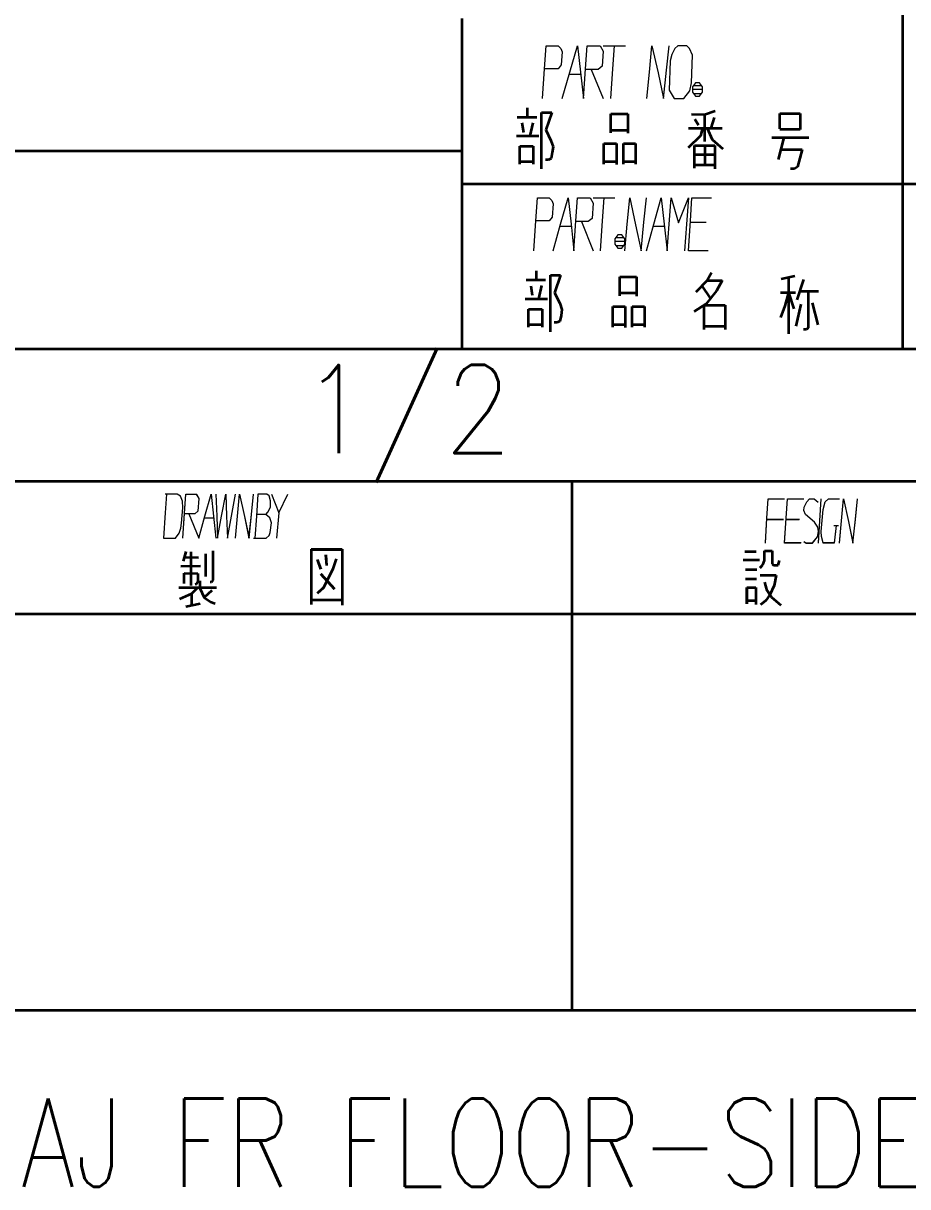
# Model space of a CAD drawing. Header units: millimetres. Extents: x 1333 to 104182, y -62616 to -5704.
# Drawn here: x 46931.5 to 47011.8, y -62390.8 to -62285.3 of the extents above; entities that cross this region are included whole.
import ezdxf
from ezdxf.enums import TextEntityAlignment as Align

# ---------------------------------------------------------------- set-up
doc = ezdxf.new("R2010")
doc.units = ezdxf.units.MM
doc.header["$LTSCALE"] = 0.5
doc.layers.add('08', color=1, linetype='Continuous')
doc.layers.add('SHM_LABEL', color=40, linetype='Continuous')
doc.styles.add('KAI', font='simplex.shx', dxfattribs={"width": 0.8, "bigfont": 'extfont.shx'})

# ---------------------------------------------------------------- blocks, each defined once
blk = doc.blocks.new('999')
at = {"color": 7, "lineweight": 35}
for p, q in [((75654.98, -11529.12), (75654.98, -11451.12)), ((75474.98, -11502.12), (75594.98, -11502.12)), ((75594.98, -11506.62), (75849.98, -11506.62)), ((75849.98, -11529.12), (75474.98, -11529.12)), ((75849.98, -11547.12), (75474.98, -11547.12)), ((75609.98, -11619.12), (75609.98, -11547.12)), ((75474.98, -11565.12), (75849.98, -11565.12)), ((75849.98, -11619.12), (75474.98, -11619.12))]:
    blk.add_line(p, q, dxfattribs=at)
at = {"color": 7, "lineweight": 35, "ltscale": 0.375}
blk.add_line((75594.98, -11484.12), (75594.98, -11529.12), dxfattribs=at)
at = {"color": 7, "lineweight": 35, "ltscale": 0.010388}
for p, q in [((75603.88, -11496.27), (75603.88, -11497.52)), ((75605.08, -11518.44), (75605.08, -11519.69))]:
    blk.add_line(p, q, dxfattribs=at)
at = {"color": 7, "lineweight": 35, "ltscale": 0.011658}
for p, q in [((75605.84, -11496.89), (75607.24, -11496.89)), ((75607.03, -11519.06), (75608.43, -11519.06))]:
    blk.add_line(p, q, dxfattribs=at)
at = {"color": 7, "lineweight": 35, "ltscale": 0.063995}
for p, q in [((75605.84, -11504.57), (75605.84, -11496.89)), ((75607.03, -11526.74), (75607.03, -11519.06))]:
    blk.add_line(p, q, dxfattribs=at)
at = {"color": 7, "lineweight": 35, "ltscale": 0.021058}
blk.add_line((75607.24, -11496.89), (75606.39, -11499.27), dxfattribs=at)
at = {"color": 7, "lineweight": 35, "ltscale": 0.012818}
blk.add_line((75629.47, -11496.73), (75628.01, -11497.22), dxfattribs=at)
at = {"color": 7, "lineweight": 35, "ltscale": 0.022021}
blk.add_line((75602.53, -11497.52), (75605.17, -11497.52), dxfattribs=at)
at = {"color": 7, "lineweight": 35, "ltscale": 0.010914}
for p, q in [((75603.15, -11498.32), (75603.37, -11499.61)), ((75604.35, -11520.49), (75604.57, -11521.78))]:
    blk.add_line(p, q, dxfattribs=at)
at = {"color": 7, "lineweight": 35, "ltscale": 0.01521}
for p, q in [((75604.64, -11498.3), (75604.24, -11500.08)), ((75605.83, -11520.47), (75605.43, -11522.25))]:
    blk.add_line(p, q, dxfattribs=at)
at = {"color": 7, "lineweight": 35, "ltscale": 0.019055}
for p, q in [((75615.28, -11497.09), (75617.56, -11497.09)), ((75615.28, -11499.3), (75617.56, -11499.3)), ((75616.47, -11519.26), (75618.76, -11519.26)), ((75616.47, -11521.47), (75618.76, -11521.47))]:
    blk.add_line(p, q, dxfattribs=at)
at = {"color": 7, "lineweight": 35, "ltscale": 0.021518}
for p, q in [((75615.28, -11499.68), (75615.28, -11497.09)), ((75616.47, -11521.85), (75616.47, -11519.26))]:
    blk.add_line(p, q, dxfattribs=at)
at = {"color": 7, "lineweight": 35, "ltscale": 0.021887}
for p, q in [((75617.56, -11497.09), (75617.56, -11499.72)), ((75618.76, -11519.26), (75618.76, -11521.89))]:
    blk.add_line(p, q, dxfattribs=at)
at = {"color": 7, "lineweight": 35, "ltscale": 0.014787}
blk.add_line((75628.01, -11497.22), (75626.24, -11497.18), dxfattribs=at)
at = {"color": 7, "lineweight": 35, "ltscale": 0.007986}
blk.add_line((75626.68, -11497.79), (75627.17, -11498.62), dxfattribs=at)
at = {"color": 7, "lineweight": 35, "ltscale": 0.030359}
blk.add_line((75628.01, -11497.22), (75628.01, -11500.86), dxfattribs=at)
at = {"color": 7, "lineweight": 35, "ltscale": 0.01256}
blk.add_line((75629.3, -11497.58), (75628.86, -11499.02), dxfattribs=at)
at = {"color": 7, "lineweight": 35, "ltscale": 0.0229}
for p, q in [((75638.26, -11497.06), (75641.01, -11497.06)), ((75641.01, -11499.2), (75638.26, -11499.2)), ((75626.66, -11501.41), (75629.41, -11501.41)), ((75626.66, -11502.62), (75629.41, -11502.62)), ((75626.66, -11504.02), (75629.41, -11504.02))]:
    blk.add_line(p, q, dxfattribs=at)
at = {"color": 7, "lineweight": 35, "ltscale": 0.017294}
blk.add_line((75638.26, -11499.14), (75638.26, -11497.06), dxfattribs=at)
at = {"color": 7, "lineweight": 35, "ltscale": 0.017825}
blk.add_line((75641.01, -11497.06), (75641.01, -11499.2), dxfattribs=at)
at = {"color": 7, "lineweight": 35, "ltscale": 0.025366}
for p, q in [((75602.42, -11500.08), (75605.46, -11500.08)), ((75603.61, -11522.25), (75606.66, -11522.25))]:
    blk.add_line(p, q, dxfattribs=at)
at = {"color": 7, "lineweight": 35, "ltscale": 0.013274}
blk.add_line((75606.39, -11499.27), (75607.1, -11500.7), dxfattribs=at)
at = {"color": 7, "lineweight": 35, "ltscale": 0.01933}
blk.add_line((75627.47, -11500.1), (75625.8, -11501.71), dxfattribs=at)
at = {"color": 7, "lineweight": 35, "ltscale": 0.03822}
blk.add_line((75625.84, -11499.02), (75630.42, -11499.02), dxfattribs=at)
at = {"color": 7, "lineweight": 35, "ltscale": 0.009288}
blk.add_line((75627.74, -11499.02), (75627.47, -11500.1), dxfattribs=at)
at = {"color": 7, "lineweight": 35, "ltscale": 0.01416}
blk.add_line((75628.37, -11499.02), (75629.03, -11500.59), dxfattribs=at)
at = {"color": 7, "lineweight": 35, "ltscale": 0.015356}
for p, q in [((75602.86, -11501.5), (75604.7, -11501.5)), ((75602.86, -11503.57), (75604.7, -11503.57)), ((75604.06, -11523.67), (75605.9, -11523.67)), ((75604.06, -11525.74), (75605.9, -11525.74))]:
    blk.add_line(p, q, dxfattribs=at)
at = {"color": 7, "lineweight": 35, "ltscale": 0.020404}
for p, q in [((75602.86, -11503.95), (75602.86, -11501.5)), ((75604.7, -11501.5), (75604.7, -11503.95)), ((75604.06, -11526.12), (75604.06, -11523.67)), ((75605.9, -11523.67), (75605.9, -11526.12))]:
    blk.add_line(p, q, dxfattribs=at)
at = {"color": 7, "lineweight": 35, "ltscale": 0.007682}
for p, q in [((75607.1, -11500.7), (75607.41, -11501.57)), ((75608.3, -11522.87), (75608.61, -11523.74))]:
    blk.add_line(p, q, dxfattribs=at)
at = {"color": 7, "lineweight": 35, "ltscale": 0.006585}
blk.add_line((75607.41, -11501.57), (75607.28, -11502.35), dxfattribs=at)
at = {"color": 7, "lineweight": 35, "ltscale": 0.014063}
for p, q in [((75614.32, -11501.12), (75616.01, -11501.12)), ((75614.32, -11503.57), (75616.01, -11503.57)), ((75615.52, -11523.29), (75617.21, -11523.29)), ((75615.52, -11525.74), (75617.21, -11525.74))]:
    blk.add_line(p, q, dxfattribs=at)
at = {"color": 7, "lineweight": 35, "ltscale": 0.023557}
for p, q in [((75614.32, -11503.95), (75614.32, -11501.12)), ((75615.52, -11526.12), (75615.52, -11523.29))]:
    blk.add_line(p, q, dxfattribs=at)
at = {"color": 7, "lineweight": 35, "ltscale": 0.023926}
blk.add_line((75616.01, -11501.12), (75616.01, -11503.99), dxfattribs=at)
at = {"color": 7, "lineweight": 35, "ltscale": 0.013696}
for p, q in [((75616.99, -11501.14), (75618.63, -11501.14)), ((75616.99, -11503.57), (75618.63, -11503.57)), ((75618.18, -11523.32), (75619.83, -11523.32)), ((75618.18, -11525.74), (75619.83, -11525.74))]:
    blk.add_line(p, q, dxfattribs=at)
at = {"color": 7, "lineweight": 35, "ltscale": 0.023373}
for p, q in [((75616.99, -11503.95), (75616.99, -11501.14)), ((75618.63, -11501.14), (75618.63, -11503.95)), ((75618.18, -11526.12), (75618.18, -11523.32)), ((75619.83, -11523.32), (75619.83, -11526.12))]:
    blk.add_line(p, q, dxfattribs=at)
at = {"color": 7, "lineweight": 35, "ltscale": 0.025415}
blk.add_line((75626.66, -11504.46), (75626.66, -11501.41), dxfattribs=at)
at = {"color": 7, "lineweight": 35, "ltscale": 0.02171}
blk.add_line((75628.04, -11501.41), (75628.04, -11504.02), dxfattribs=at)
at = {"color": 7, "lineweight": 35, "ltscale": 0.016253}
blk.add_line((75629.03, -11500.59), (75630.51, -11501.86), dxfattribs=at)
at = {"color": 7, "lineweight": 35, "ltscale": 0.026477}
blk.add_line((75629.41, -11501.41), (75629.41, -11504.59), dxfattribs=at)
at = {"color": 7, "lineweight": 35, "ltscale": 0.041748}
blk.add_line((75637.19, -11500.32), (75642.2, -11500.32), dxfattribs=at)
at = {"color": 7, "lineweight": 35, "ltscale": 0.025631}
blk.add_line((75638.81, -11500.32), (75638.02, -11503.29), dxfattribs=at)
at = {"color": 7, "lineweight": 35, "ltscale": 0.003516}
for p, q in [((75606.77, -11503.33), (75606.35, -11503.33)), ((75607.97, -11525.5), (75607.54, -11525.5))]:
    blk.add_line(p, q, dxfattribs=at)
at = {"color": 7, "lineweight": 35, "ltscale": 0.003316}
for p, q in [((75607.13, -11503.15), (75606.77, -11503.33)), ((75608.32, -11525.32), (75607.97, -11525.5))]:
    blk.add_line(p, q, dxfattribs=at)
at = {"color": 7, "lineweight": 35, "ltscale": 0.006804}
blk.add_line((75607.28, -11502.35), (75607.13, -11503.15), dxfattribs=at)
at = {"color": 7, "lineweight": 35, "ltscale": 0.024377}
blk.add_line((75638.38, -11501.93), (75641.31, -11501.93), dxfattribs=at)
at = {"color": 7, "lineweight": 35, "ltscale": 0.020591}
blk.add_line((75641.31, -11501.93), (75640.67, -11504.32), dxfattribs=at)
at = {"color": 7, "lineweight": 35, "ltscale": 0.004529}
blk.add_line((75640.27, -11504.55), (75639.72, -11504.55), dxfattribs=at)
at = {"color": 7, "lineweight": 35, "ltscale": 0.003862}
blk.add_line((75640.67, -11504.32), (75640.27, -11504.55), dxfattribs=at)
at = {"color": 7, "lineweight": 35, "ltscale": 0.021061}
blk.add_line((75608.43, -11519.06), (75607.59, -11521.45), dxfattribs=at)
at = {"color": 7, "lineweight": 35, "ltscale": 0.010047}
blk.add_line((75628.96, -11518.71), (75628.39, -11519.77), dxfattribs=at)
at = {"color": 7, "lineweight": 35, "ltscale": 0.015914}
blk.add_line((75640.32, -11519.18), (75638.45, -11519.57), dxfattribs=at)
at = {"color": 7, "lineweight": 35, "ltscale": 0.022034}
blk.add_line((75603.72, -11519.69), (75606.37, -11519.69), dxfattribs=at)
at = {"color": 7, "lineweight": 35, "ltscale": 0.018417}
blk.add_line((75628.39, -11519.77), (75626.84, -11521.35), dxfattribs=at)
at = {"color": 7, "lineweight": 35, "ltscale": 0.016925}
blk.add_line((75628.82, -11522.18), (75627.67, -11520.51), dxfattribs=at)
at = {"color": 7, "lineweight": 35, "ltscale": 0.016833}
blk.add_line((75628.39, -11519.77), (75630.41, -11519.77), dxfattribs=at)
at = {"color": 7, "lineweight": 35, "ltscale": 0.013329}
blk.add_line((75630.41, -11519.77), (75629.63, -11521.17), dxfattribs=at)
at = {"color": 7, "lineweight": 35, "ltscale": 0.063971}
blk.add_line((75639.42, -11519.37), (75639.42, -11527.05), dxfattribs=at)
at = {"color": 7, "lineweight": 35, "ltscale": 0.024584}
blk.add_line((75641.5, -11519.62), (75640.59, -11522.42), dxfattribs=at)
at = {"color": 7, "lineweight": 35, "ltscale": 0.013271}
blk.add_line((75607.59, -11521.45), (75608.3, -11522.87), dxfattribs=at)
at = {"color": 7, "lineweight": 35, "ltscale": 0.018948}
blk.add_line((75629.63, -11521.17), (75628.21, -11522.94), dxfattribs=at)
at = {"color": 7, "lineweight": 35, "ltscale": 0.01731}
blk.add_line((75638.33, -11521.39), (75640.41, -11521.39), dxfattribs=at)
at = {"color": 7, "lineweight": 35, "ltscale": 0.015606}
blk.add_line((75639.42, -11521.39), (75638.96, -11523.21), dxfattribs=at)
at = {"color": 7, "lineweight": 35, "ltscale": 0.019512}
blk.add_line((75639.42, -11521.39), (75640.16, -11523.61), dxfattribs=at)
at = {"color": 7, "lineweight": 35, "ltscale": 0.021167}
blk.add_line((75640.98, -11521.23), (75643.52, -11521.23), dxfattribs=at)
at = {"color": 7, "lineweight": 35, "ltscale": 0.041415}
blk.add_line((75642.13, -11521.23), (75642.13, -11526.2), dxfattribs=at)
at = {"color": 7, "lineweight": 35, "ltscale": 0.006588}
blk.add_line((75608.61, -11523.74), (75608.48, -11524.52), dxfattribs=at)
at = {"color": 7, "lineweight": 35, "ltscale": 0.023929}
blk.add_line((75617.21, -11523.29), (75617.21, -11526.16), dxfattribs=at)
at = {"color": 7, "lineweight": 35, "ltscale": 0.015788}
blk.add_line((75628.21, -11522.94), (75626.62, -11523.97), dxfattribs=at)
at = {"color": 7, "lineweight": 35, "ltscale": 0.023572}
for p, q in [((75627.97, -11523.14), (75630.8, -11523.14)), ((75627.97, -11525.99), (75630.8, -11525.99))]:
    blk.add_line(p, q, dxfattribs=at)
at = {"color": 7, "lineweight": 35, "ltscale": 0.027603}
blk.add_line((75627.97, -11526.45), (75627.97, -11523.14), dxfattribs=at)
at = {"color": 7, "lineweight": 35, "ltscale": 0.027719}
blk.add_line((75630.8, -11523.14), (75630.8, -11526.46), dxfattribs=at)
at = {"color": 7, "lineweight": 35, "ltscale": 0.014327}
blk.add_line((75638.96, -11523.21), (75638.35, -11524.81), dxfattribs=at)
at = {"color": 7, "lineweight": 35, "ltscale": 0.0258}
blk.add_line((75641.12, -11522.97), (75640.43, -11525.99), dxfattribs=at)
at = {"color": 7, "lineweight": 35, "ltscale": 0.025432}
blk.add_line((75642.68, -11522.83), (75643.42, -11525.79), dxfattribs=at)
at = {"color": 7, "lineweight": 35, "ltscale": 0.006801}
blk.add_line((75608.48, -11524.52), (75608.32, -11525.32), dxfattribs=at)
at = {"color": 7, "lineweight": 35, "ltscale": 0.003479}
blk.add_line((75641.88, -11526.45), (75641.46, -11526.45), dxfattribs=at)
at = {"color": 7, "lineweight": 35, "ltscale": 0.002954}
blk.add_line((75642.13, -11526.2), (75641.88, -11526.45), dxfattribs=at)
at = {"color": 7, "lineweight": 35, "ltscale": 0.011129}
blk.add_line((75557.42, -11556.68), (75557.04, -11557.96), dxfattribs=at)
at = {"color": 7, "lineweight": 35, "ltscale": 0.038324}
blk.add_line((75558.11, -11556.71), (75558.1, -11561.3), dxfattribs=at)
at = {"color": 7, "lineweight": 35, "ltscale": 0.025931}
blk.add_line((75560.1, -11556.96), (75560.1, -11560.07), dxfattribs=at)
at = {"color": 7, "lineweight": 35, "ltscale": 0.033368}
blk.add_line((75561.08, -11556.57), (75561.08, -11560.57), dxfattribs=at)
at = {"color": 7, "lineweight": 35, "ltscale": 0.0354}
for p, q in [((75574.46, -11556.36), (75578.7, -11556.36)), ((75574.46, -11563.25), (75578.7, -11563.25))]:
    blk.add_line(p, q, dxfattribs=at)
at = {"color": 7, "lineweight": 35, "ltscale": 0.06235}
blk.add_line((75574.46, -11556.36), (75574.46, -11563.85), dxfattribs=at)
at = {"color": 7, "lineweight": 35, "ltscale": 0.01243}
blk.add_line((75576.45, -11557.1), (75576.57, -11558.58), dxfattribs=at)
at = {"color": 7, "lineweight": 35, "ltscale": 0.063303}
blk.add_line((75578.7, -11556.36), (75578.7, -11563.96), dxfattribs=at)
at = {"color": 7, "lineweight": 35, "ltscale": 0.012939}
blk.add_line((75633.5, -11556.64), (75635.05, -11556.64), dxfattribs=at)
at = {"color": 7, "lineweight": 35, "ltscale": 0.008557}
blk.add_line((75636.17, -11556.57), (75637.2, -11556.57), dxfattribs=at)
at = {"color": 7, "lineweight": 35, "ltscale": 0.010867}
blk.add_line((75636.17, -11557.87), (75636.17, -11556.57), dxfattribs=at)
at = {"color": 7, "lineweight": 35, "ltscale": 0.014682}
blk.add_line((75637.2, -11556.57), (75637.2, -11558.33), dxfattribs=at)
at = {"color": 7, "lineweight": 35, "ltscale": 0.022352}
blk.add_line((75556.72, -11558.65), (75559.4, -11558.63), dxfattribs=at)
at = {"color": 7, "lineweight": 35, "ltscale": 0.016373}
blk.add_line((75557.2, -11557.42), (75559.16, -11557.46), dxfattribs=at)
at = {"color": 7, "lineweight": 35, "ltscale": 0.011726}
blk.add_line((75575.3, -11557.74), (75575.77, -11559.06), dxfattribs=at)
at = {"color": 7, "lineweight": 35, "ltscale": 0.012115}
blk.add_line((75577.89, -11557.65), (75577.41, -11559.02), dxfattribs=at)
at = {"color": 7, "lineweight": 35, "ltscale": 0.018359}
blk.add_line((75633.27, -11557.78), (75635.48, -11557.78), dxfattribs=at)
at = {"color": 7, "lineweight": 35, "ltscale": 0.004368}
blk.add_line((75635.58, -11558.86), (75635.96, -11558.49), dxfattribs=at)
at = {"color": 7, "lineweight": 35, "ltscale": 0.00546}
blk.add_line((75635.96, -11558.49), (75636.17, -11557.87), dxfattribs=at)
at = {"color": 7, "lineweight": 35, "ltscale": 0.002269}
blk.add_line((75637.2, -11558.33), (75637.38, -11558.54), dxfattribs=at)
at = {"color": 7, "lineweight": 35, "ltscale": 0.005359}
blk.add_line((75637.38, -11558.54), (75638.02, -11558.54), dxfattribs=at)
at = {"color": 7, "lineweight": 35, "ltscale": 0.005771}
blk.add_line((75638.02, -11558.54), (75638.21, -11557.87), dxfattribs=at)
at = {"color": 7, "lineweight": 35, "ltscale": 0.01182}
blk.add_line((75557.2, -11561.03), (75557.21, -11559.61), dxfattribs=at)
at = {"color": 7, "lineweight": 35, "ltscale": 0.015227}
blk.add_line((75557.21, -11559.61), (75559.04, -11559.66), dxfattribs=at)
at = {"color": 7, "lineweight": 35, "ltscale": 0.009534}
blk.add_line((75559.04, -11559.66), (75559.05, -11560.8), dxfattribs=at)
at = {"color": 7, "lineweight": 35, "ltscale": 0.023128}
blk.add_line((75575.77, -11559.68), (75577.63, -11561.74), dxfattribs=at)
at = {"color": 7, "lineweight": 35, "ltscale": 0.023781}
blk.add_line((75577.41, -11559.02), (75576.16, -11561.58), dxfattribs=at)
at = {"color": 7, "lineweight": 35, "ltscale": 0.012451}
blk.add_line((75633.58, -11560.39), (75635.08, -11560.39), dxfattribs=at)
at = {"color": 7, "lineweight": 35, "ltscale": 0.012561}
blk.add_line((75633.6, -11559.09), (75635.11, -11559.09), dxfattribs=at)
at = {"color": 7, "lineweight": 35, "ltscale": 0.017982}
blk.add_line((75635.6, -11559.89), (75637.76, -11559.86), dxfattribs=at)
at = {"color": 7, "lineweight": 35, "ltscale": 0.01206}
blk.add_line((75637.76, -11559.86), (75637.47, -11561.28), dxfattribs=at)
at = {"color": 7, "lineweight": 35, "ltscale": 0.042615}
blk.add_line((75556.49, -11561.58), (75561.6, -11561.58), dxfattribs=at)
at = {"color": 7, "lineweight": 35, "ltscale": 0.01003}
blk.add_line((75559.06, -11561.58), (75558.2, -11562.43), dxfattribs=at)
at = {"color": 7, "lineweight": 35, "ltscale": 0.001526}
for p, q in [((75558.89, -11561.12), (75558.71, -11561.14)), ((75560.92, -11560.82), (75560.74, -11560.82))]:
    blk.add_line(p, q, dxfattribs=at)
at = {"color": 7, "lineweight": 35, "ltscale": 0.002986}
blk.add_line((75559.05, -11560.8), (75558.89, -11561.12), dxfattribs=at)
at = {"color": 7, "lineweight": 35, "ltscale": 0.008582}
blk.add_line((75559.31, -11560.64), (75559.31, -11561.67), dxfattribs=at)
at = {"color": 7, "lineweight": 35, "ltscale": 0.011677}
blk.add_line((75559.31, -11561.67), (75559.93, -11562.93), dxfattribs=at)
at = {"color": 7, "lineweight": 35, "ltscale": 0.011854}
blk.add_line((75560.98, -11561.97), (75559.93, -11562.93), dxfattribs=at)
at = {"color": 7, "lineweight": 35, "ltscale": 0.002477}
blk.add_line((75561.08, -11560.57), (75560.92, -11560.82), dxfattribs=at)
at = {"color": 7, "lineweight": 35, "ltscale": 0.009909}
blk.add_line((75576.16, -11561.58), (75575.28, -11562.38), dxfattribs=at)
at = {"color": 7, "lineweight": 35, "ltscale": 0.009985}
for p, q in [((75633.79, -11561.58), (75634.99, -11561.58)), ((75633.79, -11563.34), (75634.99, -11563.34))]:
    blk.add_line(p, q, dxfattribs=at)
at = {"color": 7, "lineweight": 35, "ltscale": 0.018304}
blk.add_line((75633.79, -11563.78), (75633.79, -11561.58), dxfattribs=at)
at = {"color": 7, "lineweight": 35, "ltscale": 0.019257}
blk.add_line((75634.99, -11561.58), (75634.99, -11563.89), dxfattribs=at)
at = {"color": 7, "lineweight": 35, "ltscale": 0.008327}
blk.add_line((75636.16, -11560.85), (75636.44, -11561.81), dxfattribs=at)
at = {"color": 7, "lineweight": 35, "ltscale": 0.010726}
blk.add_line((75636.44, -11561.81), (75637.14, -11562.88), dxfattribs=at)
at = {"color": 7, "lineweight": 35, "ltscale": 0.011686}
blk.add_line((75637.47, -11561.28), (75636.9, -11562.56), dxfattribs=at)
at = {"color": 7, "lineweight": 35, "ltscale": 0.014748}
blk.add_line((75558.2, -11562.43), (75556.58, -11563.13), dxfattribs=at)
at = {"color": 7, "lineweight": 35, "ltscale": 0.013156}
blk.add_line((75558.2, -11562.43), (75558.2, -11564), dxfattribs=at)
at = {"color": 7, "lineweight": 35, "ltscale": 0.008684}
blk.add_line((75559.93, -11562.93), (75560.78, -11563.52), dxfattribs=at)
at = {"color": 7, "lineweight": 35, "ltscale": 0.005745}
blk.add_line((75560.78, -11563.52), (75561.43, -11563.75), dxfattribs=at)
at = {"color": 7, "lineweight": 35, "ltscale": 0.007735}
blk.add_line((75636.35, -11563.34), (75635.61, -11563.91), dxfattribs=at)
at = {"color": 7, "lineweight": 35, "ltscale": 0.007985}
blk.add_line((75636.9, -11562.56), (75636.35, -11563.34), dxfattribs=at)
at = {"color": 7, "lineweight": 35, "ltscale": 0.013763}
blk.add_line((75637.14, -11562.88), (75638.38, -11563.98), dxfattribs=at)
at = {"color": 7, "lineweight": 35, "ltscale": 0.016726}
blk.add_line((75557.42, -11564.14), (75559.38, -11563.73), dxfattribs=at)
at = {"color": 7, "lineweight": 13}
for points in [[(75605.96, -11495.02), (75606.23, -11490.97), (75606.44, -11487.82), (75608.1, -11487.82), (75608.44, -11488.18), (75608.65, -11488.63), (75608.51, -11490.43), (75608.1, -11490.97), (75606.23, -11490.97)], [(75608.65, -11495.02), (75609.68, -11491.42), (75610.71, -11487.82), (75611.13, -11491.42), (75611.54, -11495.02)], [(75611.54, -11495.02), (75611.82, -11490.97), (75612.02, -11487.82), (75613.82, -11487.82), (75614.23, -11488.54), (75614.09, -11490.61), (75613.54, -11491.06), (75611.82, -11491.06)], [(75614.23, -11487.82), (75617.26, -11487.82)], [(75615.26, -11495.02), (75615.54, -11490.97), (75615.75, -11487.82)], [(75620.16, -11495.02), (75620.5, -11491.42), (75620.85, -11487.82), (75621.68, -11491.51), (75622.43, -11495.02), (75622.85, -11491.15), (75623.19, -11487.82)], [(75609.61, -11491.69), (75611.13, -11491.69)], [(75612.58, -11491.06), (75614.23, -11495.02)], [(75627.74, -11493.76), (75626.36, -11493.76)], [(75626.5, -11493.22), (75627.6, -11493.22)], [(75626.5, -11494.3), (75627.6, -11494.3)], [(75604.8, -11515.72), (75605.07, -11511.67), (75605.27, -11508.52), (75606.88, -11508.52), (75607.22, -11508.88), (75607.42, -11509.33), (75607.28, -11511.13), (75606.88, -11511.67), (75605.07, -11511.67)], [(75607.42, -11515.72), (75608.43, -11512.12), (75609.43, -11508.52), (75609.84, -11512.12), (75610.24, -11515.72)], [(75610.24, -11515.72), (75610.51, -11511.67), (75610.71, -11508.52), (75612.45, -11508.52), (75612.86, -11509.24), (75612.72, -11511.31), (75612.19, -11511.76), (75610.51, -11511.76)], [(75612.86, -11508.52), (75615.81, -11508.52)], [(75613.86, -11515.72), (75614.13, -11511.67), (75614.33, -11508.52)], [(75617.15, -11515.72), (75617.49, -11512.12), (75617.83, -11508.52), (75618.63, -11512.21), (75619.37, -11515.72), (75619.77, -11511.85), (75620.11, -11508.52)], [(75620.11, -11515.72), (75621.11, -11512.12), (75622.12, -11508.52), (75622.52, -11512.12), (75622.93, -11515.72)], [(75622.93, -11515.72), (75623.2, -11512.12), (75623.46, -11508.52), (75624.47, -11511.94), (75625.81, -11508.52), (75625.55, -11512.12), (75625.28, -11515.72)], [(75628.5, -11515.72), (75625.81, -11515.72), (75626.08, -11511.67), (75626.28, -11508.52), (75628.97, -11508.52)], [(75608.36, -11512.39), (75609.84, -11512.39)], [(75611.25, -11511.76), (75612.86, -11515.72)], [(75621.05, -11512.39), (75622.52, -11512.39)], [(75626.08, -11511.85), (75628.23, -11511.85)], [(75617.15, -11514.46), (75615.81, -11514.46)], [(75615.95, -11513.92), (75617.02, -11513.92)], [(75615.95, -11515), (75617.02, -11515)], [(75554.4, -11554.84), (75556.01, -11554.84), (75556.51, -11554.16), (75556.74, -11553.49), (75556.85, -11552.81), (75557.01, -11550.71), (75556.96, -11549.81), (75556.68, -11549.14), (75556.24, -11548.84), (75554.62, -11548.84)], [(75554.79, -11548.84), (75554.62, -11551.39), (75554.4, -11554.84)], [(75557.01, -11554.84), (75557.24, -11551.46), (75557.4, -11548.84), (75558.85, -11548.84), (75559.18, -11549.44), (75559.07, -11551.16), (75558.63, -11551.54), (75557.24, -11551.54)], [(75559.18, -11554.84), (75560.02, -11551.84), (75560.85, -11548.84), (75561.18, -11551.84), (75561.52, -11554.84)], [(75561.52, -11548.84), (75561.63, -11551.84), (75561.74, -11554.84), (75562.29, -11551.84), (75562.85, -11548.84), (75562.96, -11551.84), (75563.07, -11554.84), (75563.63, -11551.84), (75564.18, -11548.84)], [(75564.18, -11554.84), (75564.46, -11551.84), (75564.74, -11548.84), (75565.41, -11551.91), (75566.02, -11554.84), (75566.35, -11551.61), (75566.63, -11548.84)], [(75566.63, -11554.84), (75568.35, -11554.84), (75568.74, -11554.46), (75568.91, -11554.09), (75569.07, -11552.74), (75568.85, -11552.06), (75568.3, -11551.61), (75568.57, -11551.31), (75568.96, -11550.64), (75568.96, -11549.74), (75568.74, -11549.06), (75568.46, -11548.84), (75567.24, -11548.84), (75567.02, -11551.84), (75566.8, -11554.84)], [(75569.07, -11548.84), (75570.07, -11551.39), (75569.74, -11554.84)], [(75570.07, -11551.39), (75571.3, -11548.84)], [(75636.29, -11555.5), (75636.51, -11552.13), (75636.68, -11549.5), (75638.91, -11549.5)], [(75641.14, -11555.5), (75638.91, -11555.5), (75639.13, -11552.13), (75639.3, -11549.5), (75641.53, -11549.5)], [(75641.53, -11555.28), (75641.86, -11555.5), (75642.7, -11555.5), (75643.37, -11554.68), (75643.53, -11553.93), (75643.42, -11553.33), (75642.98, -11552.65), (75641.75, -11551.6), (75641.53, -11551.08), (75641.58, -11550.63), (75641.92, -11549.88), (75642.31, -11549.5), (75642.92, -11549.5), (75643.48, -11549.95)], [(75643.53, -11555.5), (75643.7, -11552.5), (75643.87, -11549.5)], [(75645.93, -11553.1), (75645.65, -11555.5), (75644.15, -11555.5), (75643.92, -11554.6), (75643.87, -11553.93), (75644.15, -11550.93), (75644.42, -11549.88), (75644.87, -11549.5), (75646.37, -11549.5)], [(75646.37, -11555.5), (75646.65, -11552.5), (75646.93, -11549.5), (75647.6, -11552.58), (75648.21, -11555.5), (75648.55, -11552.28), (75648.83, -11549.5)], [(75557.85, -11551.54), (75559.18, -11554.84)], [(75559.96, -11552.06), (75561.18, -11552.06)], [(75568.3, -11551.61), (75567.02, -11551.61)], [(75636.51, -11552.28), (75638.74, -11552.28)], [(75639.13, -11552.28), (75640.91, -11552.28)], [(75645.59, -11553.1), (75646.26, -11553.1)]]:
    blk.add_lwpolyline(points, dxfattribs=at)
for points in [[(75625.19, -11495.02), (75626.02, -11493.94), (75626.23, -11492.86), (75626.36, -11489.08), (75625.95, -11488.18), (75625.61, -11487.82), (75624.36, -11487.82), (75623.95, -11488.18), (75623.54, -11488.99), (75623.33, -11489.89), (75623.19, -11493.85), (75623.88, -11495.02)], [(75626.78, -11494.66), (75627.33, -11494.66), (75627.74, -11494.12), (75627.74, -11493.4), (75627.33, -11492.86), (75626.78, -11492.86), (75626.36, -11493.4), (75626.36, -11494.12)], [(75616.21, -11515.36), (75616.75, -11515.36), (75617.15, -11514.82), (75617.15, -11514.1), (75616.75, -11513.56), (75616.21, -11513.56), (75615.81, -11514.1), (75615.81, -11514.82)]]:
    blk.add_lwpolyline(points, close=True, dxfattribs=at)

msp = doc.modelspace()

# ---------------------------------------------------------------- linework, layer by layer
at = {"color": 7, "lineweight": 35}
for p, q in [((47011.32, -62314.825), (47011.32, -62262.825)), ((47141.32, -62326.825), (46891.32, -62326.825)), ((46981.32, -62374.825), (46981.32, -62326.825)), ((46891.32, -62338.825), (47141.32, -62338.825))]:
    msp.add_line(p, q, dxfattribs=at)
at = {"color": 7, "lineweight": 35, "ltscale": 0.011129}
msp.add_line((46946.278, -62333.2), (46946.027, -62334.054), dxfattribs=at)
at = {"color": 7, "lineweight": 35, "ltscale": 0.033368}
msp.add_line((46948.72, -62333.124), (46948.72, -62335.793), dxfattribs=at)
at = {"color": 7, "lineweight": 35, "ltscale": 0.0354}
for p, q in [((46957.638, -62332.988), (46960.47, -62332.988)), ((46957.638, -62337.579), (46960.47, -62337.579))]:
    msp.add_line(p, q, dxfattribs=at)
at = {"color": 7, "lineweight": 35, "ltscale": 0.06235}
msp.add_line((46957.638, -62332.988), (46957.638, -62337.976), dxfattribs=at)
at = {"color": 7, "lineweight": 35, "ltscale": 0.063303}
msp.add_line((46960.47, -62332.988), (46960.47, -62338.052), dxfattribs=at)
at = {"color": 7, "lineweight": 35, "ltscale": 0.012939}
msp.add_line((46997.002, -62333.17), (46998.038, -62333.17), dxfattribs=at)
at = {"color": 7, "lineweight": 35, "ltscale": 0.008557}
msp.add_line((46998.784, -62333.124), (46999.468, -62333.124), dxfattribs=at)
at = {"color": 7, "lineweight": 35, "ltscale": 0.010867}
msp.add_line((46998.784, -62333.993), (46998.784, -62333.124), dxfattribs=at)
at = {"color": 7, "lineweight": 35, "ltscale": 0.014682}
msp.add_line((46999.468, -62333.124), (46999.468, -62334.299), dxfattribs=at)
at = {"color": 7, "lineweight": 35, "ltscale": 0.016373}
msp.add_line((46946.132, -62333.694), (46947.442, -62333.719), dxfattribs=at)
at = {"color": 7, "lineweight": 35, "ltscale": 0.038324}
msp.add_line((46946.742, -62333.215), (46946.734, -62336.281), dxfattribs=at)
at = {"color": 7, "lineweight": 35, "ltscale": 0.025931}
msp.add_line((46948.066, -62333.383), (46948.066, -62335.458), dxfattribs=at)
at = {"color": 7, "lineweight": 35, "ltscale": 0.011726}
msp.add_line((46958.202, -62333.903), (46958.514, -62334.788), dxfattribs=at)
at = {"color": 7, "lineweight": 35, "ltscale": 0.01243}
msp.add_line((46958.97, -62333.476), (46959.046, -62334.467), dxfattribs=at)
at = {"color": 7, "lineweight": 35, "ltscale": 0.012115}
msp.add_line((46959.929, -62333.842), (46959.61, -62334.757), dxfattribs=at)
at = {"color": 7, "lineweight": 35, "ltscale": 0.018359}
msp.add_line((46996.85, -62333.932), (46998.319, -62333.932), dxfattribs=at)
at = {"color": 7, "lineweight": 35, "ltscale": 0.00546}
msp.add_line((46998.638, -62334.405), (46998.784, -62333.993), dxfattribs=at)
at = {"color": 7, "lineweight": 35, "ltscale": 0.005771}
msp.add_line((47000.016, -62334.436), (47000.144, -62333.992), dxfattribs=at)
at = {"color": 7, "lineweight": 35, "ltscale": 0.022352}
msp.add_line((46945.814, -62334.512), (46947.602, -62334.497), dxfattribs=at)
at = {"color": 7, "lineweight": 35, "ltscale": 0.01182}
msp.add_line((46946.133, -62336.098), (46946.141, -62335.153), dxfattribs=at)
at = {"color": 7, "lineweight": 35, "ltscale": 0.015227}
msp.add_line((46946.141, -62335.153), (46947.359, -62335.183), dxfattribs=at)
at = {"color": 7, "lineweight": 35, "ltscale": 0.009534}
msp.add_line((46947.359, -62335.183), (46947.367, -62335.946), dxfattribs=at)
at = {"color": 7, "lineweight": 35, "ltscale": 0.023128}
msp.add_line((46958.514, -62335.2), (46959.754, -62336.573), dxfattribs=at)
at = {"color": 7, "lineweight": 35, "ltscale": 0.023781}
msp.add_line((46959.61, -62334.757), (46958.773, -62336.466), dxfattribs=at)
at = {"color": 7, "lineweight": 35, "ltscale": 0.012561}
msp.add_line((46997.071, -62334.802), (46998.076, -62334.802), dxfattribs=at)
at = {"color": 7, "lineweight": 35, "ltscale": 0.004368}
msp.add_line((46998.388, -62334.649), (46998.638, -62334.405), dxfattribs=at)
at = {"color": 7, "lineweight": 35, "ltscale": 0.002269}
msp.add_line((46999.468, -62334.299), (46999.587, -62334.436), dxfattribs=at)
at = {"color": 7, "lineweight": 35, "ltscale": 0.005359}
msp.add_line((46999.587, -62334.436), (47000.016, -62334.436), dxfattribs=at)
at = {"color": 7, "lineweight": 35, "ltscale": 0.001526}
for p, q in [((46947.259, -62336.159), (46947.138, -62336.175)), ((46948.615, -62335.961), (46948.493, -62335.961))]:
    msp.add_line(p, q, dxfattribs=at)
at = {"color": 7, "lineweight": 35, "ltscale": 0.002986}
msp.add_line((46947.367, -62335.946), (46947.259, -62336.159), dxfattribs=at)
at = {"color": 7, "lineweight": 35, "ltscale": 0.008582}
msp.add_line((46947.542, -62335.839), (46947.542, -62336.525), dxfattribs=at)
at = {"color": 7, "lineweight": 35, "ltscale": 0.002477}
msp.add_line((46948.72, -62335.793), (46948.615, -62335.961), dxfattribs=at)
at = {"color": 7, "lineweight": 35, "ltscale": 0.012451}
msp.add_line((46997.056, -62335.671), (46998.052, -62335.671), dxfattribs=at)
at = {"color": 7, "lineweight": 35, "ltscale": 0.017982}
msp.add_line((46998.403, -62335.336), (46999.841, -62335.321), dxfattribs=at)
at = {"color": 7, "lineweight": 35, "ltscale": 0.008327}
msp.add_line((46998.776, -62335.977), (46998.958, -62336.617), dxfattribs=at)
at = {"color": 7, "lineweight": 35, "ltscale": 0.011686}
msp.add_line((46999.651, -62336.266), (46999.271, -62337.121), dxfattribs=at)
at = {"color": 7, "lineweight": 35, "ltscale": 0.01206}
msp.add_line((46999.841, -62335.321), (46999.651, -62336.266), dxfattribs=at)
at = {"color": 7, "lineweight": 35, "ltscale": 0.042615}
msp.add_line((46945.662, -62336.464), (46949.071, -62336.464), dxfattribs=at)
at = {"color": 7, "lineweight": 35, "ltscale": 0.014748}
msp.add_line((46946.803, -62337.029), (46945.722, -62337.502), dxfattribs=at)
at = {"color": 7, "lineweight": 35, "ltscale": 0.01003}
msp.add_line((46947.374, -62336.464), (46946.803, -62337.029), dxfattribs=at)
at = {"color": 7, "lineweight": 35, "ltscale": 0.013156}
msp.add_line((46946.803, -62337.029), (46946.803, -62338.081), dxfattribs=at)
at = {"color": 7, "lineweight": 35, "ltscale": 0.011677}
msp.add_line((46947.542, -62336.525), (46947.953, -62337.364), dxfattribs=at)
at = {"color": 7, "lineweight": 35, "ltscale": 0.011854}
msp.add_line((46948.652, -62336.724), (46947.953, -62337.364), dxfattribs=at)
at = {"color": 7, "lineweight": 35, "ltscale": 0.008684}
msp.add_line((46947.953, -62337.364), (46948.523, -62337.761), dxfattribs=at)
at = {"color": 7, "lineweight": 35, "ltscale": 0.009909}
msp.add_line((46958.773, -62336.466), (46958.187, -62337), dxfattribs=at)
at = {"color": 7, "lineweight": 35, "ltscale": 0.009985}
for p, q in [((46997.193, -62336.465), (46997.992, -62336.465)), ((46997.193, -62337.639), (46997.992, -62337.639))]:
    msp.add_line(p, q, dxfattribs=at)
at = {"color": 7, "lineweight": 35, "ltscale": 0.018304}
msp.add_line((46997.193, -62337.929), (46997.193, -62336.465), dxfattribs=at)
at = {"color": 7, "lineweight": 35, "ltscale": 0.019257}
msp.add_line((46997.992, -62336.465), (46997.992, -62338.005), dxfattribs=at)
at = {"color": 7, "lineweight": 35, "ltscale": 0.007985}
msp.add_line((46999.271, -62337.121), (46998.898, -62337.639), dxfattribs=at)
at = {"color": 7, "lineweight": 35, "ltscale": 0.010726}
msp.add_line((46998.958, -62336.617), (46999.43, -62337.334), dxfattribs=at)
at = {"color": 7, "lineweight": 35, "ltscale": 0.013763}
msp.add_line((46999.43, -62337.334), (47000.252, -62338.066), dxfattribs=at)
at = {"color": 7, "lineweight": 35, "ltscale": 0.016726}
msp.add_line((46946.278, -62338.173), (46947.587, -62337.898), dxfattribs=at)
at = {"color": 7, "lineweight": 35, "ltscale": 0.005745}
msp.add_line((46948.523, -62337.761), (46948.957, -62337.913), dxfattribs=at)
at = {"color": 7, "lineweight": 35, "ltscale": 0.007735}
msp.add_line((46998.898, -62337.639), (46998.411, -62338.021), dxfattribs=at)
at = {"color": 7, "lineweight": 13}
for points in [[(46944.269, -62331.971), (46945.344, -62331.971), (46945.677, -62331.521), (46945.825, -62331.071), (46945.899, -62330.621), (46946.01, -62329.221), (46945.973, -62328.621), (46945.788, -62328.171), (46945.492, -62327.971), (46944.417, -62327.971)], [(46944.528, -62327.971), (46944.417, -62329.671), (46944.269, -62331.971)], [(46946.01, -62331.971), (46946.159, -62329.721), (46946.27, -62327.971), (46947.233, -62327.971), (46947.455, -62328.371), (46947.381, -62329.521), (46947.085, -62329.771), (46946.159, -62329.771)], [(46947.455, -62331.971), (46948.011, -62329.971), (46948.567, -62327.971), (46948.789, -62329.971), (46949.011, -62331.971)], [(46949.011, -62327.971), (46949.086, -62329.971), (46949.16, -62331.971), (46949.53, -62329.971), (46949.901, -62327.971), (46949.975, -62329.971), (46950.049, -62331.971), (46950.419, -62329.971), (46950.79, -62327.971)], [(46950.79, -62331.971), (46950.975, -62329.971), (46951.16, -62327.971), (46951.605, -62330.021), (46952.012, -62331.971), (46952.235, -62329.821), (46952.42, -62327.971)], [(46952.42, -62331.971), (46953.569, -62331.971), (46953.828, -62331.721), (46953.939, -62331.471), (46954.05, -62330.571), (46953.902, -62330.121), (46953.531, -62329.821), (46953.717, -62329.621), (46953.976, -62329.171), (46953.976, -62328.571), (46953.828, -62328.121), (46953.643, -62327.971), (46952.828, -62327.971), (46952.679, -62329.971), (46952.531, -62331.971)], [(46954.05, -62327.971), (46954.717, -62329.671), (46954.495, -62331.971)], [(46954.717, -62329.671), (46955.532, -62327.971)], [(46998.86, -62332.414), (46999.008, -62330.164), (46999.12, -62328.414), (47000.606, -62328.414)], [(47002.092, -62332.414), (47000.606, -62332.414), (47000.755, -62330.164), (47000.866, -62328.414), (47002.352, -62328.414)], [(47002.352, -62332.264), (47002.575, -62332.414), (47003.132, -62332.414), (47003.578, -62331.864), (47003.689, -62331.364), (47003.615, -62330.964), (47003.318, -62330.514), (47002.501, -62329.814), (47002.352, -62329.464), (47002.389, -62329.164), (47002.612, -62328.664), (47002.872, -62328.414), (47003.281, -62328.414), (47003.652, -62328.714)], [(47003.689, -62332.414), (47003.801, -62330.414), (47003.912, -62328.414)], [(47005.287, -62330.814), (47005.101, -62332.414), (47004.098, -62332.414), (47003.949, -62331.814), (47003.912, -62331.364), (47004.098, -62329.364), (47004.284, -62328.664), (47004.581, -62328.414), (47005.584, -62328.414)], [(47005.584, -62332.414), (47005.77, -62330.414), (47005.956, -62328.414), (47006.401, -62330.464), (47006.81, -62332.414), (47007.033, -62330.264), (47007.219, -62328.414)], [(46946.566, -62329.771), (46947.455, -62331.971)], [(46953.531, -62329.821), (46952.679, -62329.821)], [(46947.974, -62330.121), (46948.789, -62330.121)], [(46999.008, -62330.264), (47000.495, -62330.264)], [(47000.755, -62330.264), (47001.943, -62330.264)], [(47005.064, -62330.814), (47005.51, -62330.814)]]:
    msp.add_lwpolyline(points, dxfattribs=at)

# ---------------------------------------------------------------- block references
at = {"layer": '08', "color": 55, "xscale": 0.6666666666860692, "yscale": 0.6666666666642413, "zscale": 0.6666666666666666}
msp.add_blockref('999', (-3425.332, -54628.745), dxfattribs=at)

# ---------------------------------------------------------------- texts
at = {"layer": 'SHM_LABEL', "style": 'KAI', "width": 0.9}
msp.add_text('1/2', height=8, dxfattribs=at).set_placement((46966.32, -62320.825), align=Align.MIDDLE)
at = {"layer": 'SHM_LABEL', "style": 'KAI', "width": 0.8}
msp.add_text('AJ FR FLOOR-SIDE PANEL&STUD', height=8, dxfattribs=at).set_placement((46931.32, -62390.825))

doc.saveas('drawing.dxf')
